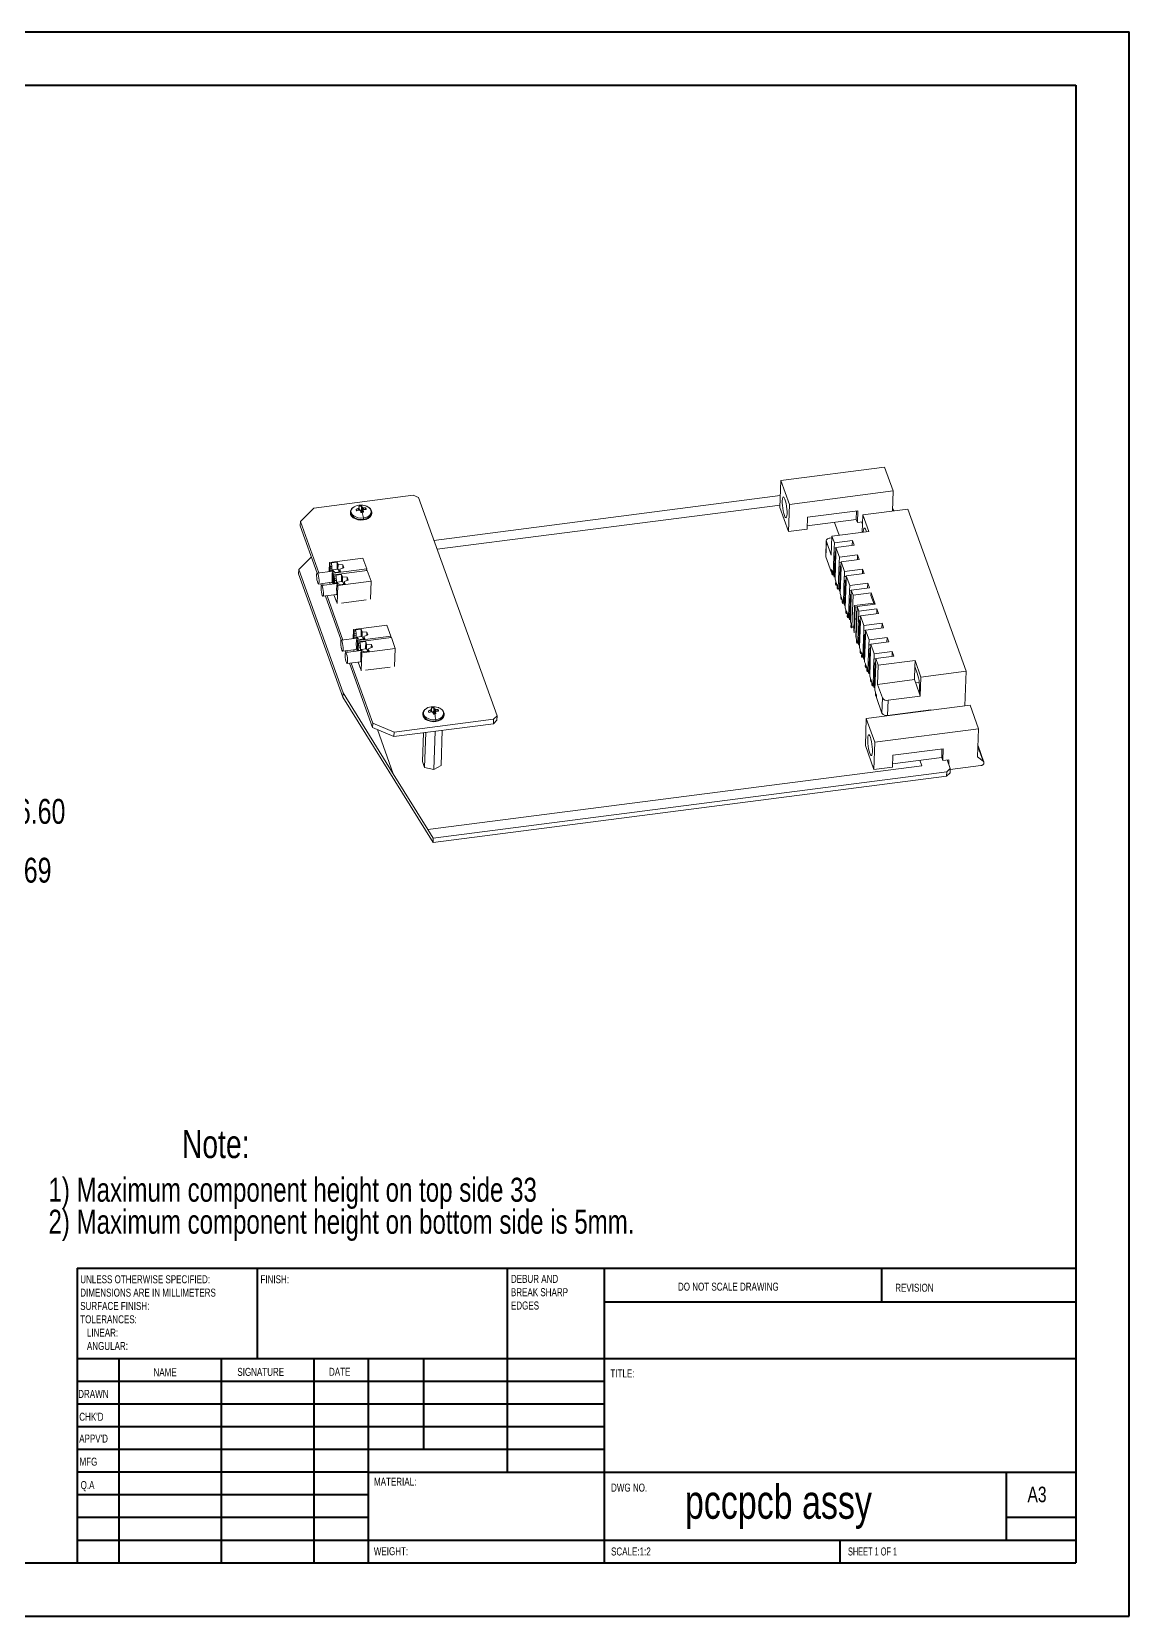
# Model space of a CAD drawing. Header units: millimetres. Extents: x 40 to 355, y 57 to 279.
# Drawn here: x 200.5 to 354.8, y 56.6 to 279.3 of the extents above; entities that cross this region are included whole.
import ezdxf

# ---------------------------------------------------------------- set-up
doc = ezdxf.new("R2010")
doc.units = ezdxf.units.MM
doc.styles.add('SLDTEXTSTYLE0', font='TXT', dxfattribs={"width": 0.75})
doc.styles.add('SLDTEXTSTYLE1', font='TXT', dxfattribs={"width": 0.6875})
doc.dimstyles.new('SLDDIMSTYLE1', dxfattribs={"dimtxt": 3.5, "dimasz": 6, "dimexe": 0, "dimexo": 0.0625, "dimgap": 0.875, "dimtad": 0, "dimtih": 1, "dimtoh": 1, "dimlfac": 2, "dimrnd": 1e-09, "dimzin": 4, "dimdsep": 46, "dimtxsty": 'SLDTEXTSTYLE0', "dimblk1": 'NONE', "dimblk2": 'NONE', "dimsah": 1, "dimcen": 0.09, "dimadec": 0, "dimazin": 0, "dimtfac": 1, "dimtofl": 0, "dimtmove": 0, "dimatfit": 3, "dimldrblk": 'NONE', "dimfxl": 1, "dimtolj": 1, "dimtzin": 12, "dimarcsym": 0})
doc.dimstyles.new('SLDDIMSTYLE2', dxfattribs={"dimtxt": 3.5, "dimasz": 6, "dimexe": 0, "dimexo": 0.0625, "dimgap": 0.875, "dimtad": 0, "dimtih": 1, "dimtoh": 1, "dimlfac": 2, "dimrnd": 1e-09, "dimzin": 12, "dimdsep": 46, "dimtxsty": 'SLDTEXTSTYLE0', "dimblk1": 'NONE', "dimblk2": 'NONE', "dimsah": 1, "dimcen": 0.09, "dimadec": 0, "dimazin": 0, "dimtfac": 1, "dimtofl": 0, "dimtmove": 0, "dimatfit": 3, "dimldrblk": 'NONE', "dimfxl": 1, "dimtolj": 1, "dimtzin": 12, "dimarcsym": 0})

# ---------------------------------------------------------------- blocks, each defined once
blk = doc.blocks.new('SW_NOTE_0')
at = {"color": 0, "linetype": 'Continuous', "lineweight": 0, "char_height": 1.5, "attachment_point": 1, "style": 'SLDTEXTSTYLE0'}
for s, insert in [('DEBUR AND ', (0, 1.93)), ('BREAK SHARP ', (0, -0.57)), ('EDGES', (0, -3.07))]:
    blk.add_mtext(s, dxfattribs=dict(at, insert=insert))
blk = doc.blocks.new('SW_NOTE_1')
at = {"color": 0, "linetype": 'Continuous', "lineweight": 0, "char_height": 1.5, "attachment_point": 1, "style": 'SLDTEXTSTYLE0'}
for s, insert in [('UNLESS OTHERWISE SPECIFIED:', (0, 1.93)), ('DIMENSIONS ARE IN MILLIMETERS', (0, -0.57)), ('TOLERANCES:', (0, -5.57)), ('SURFACE FINISH:', (0, -3.07)), ('   LINEAR:', (0, -8.07)), ('   ANGULAR:', (0, -10.57))]:
    blk.add_mtext(s, dxfattribs=dict(at, insert=insert))
blk = doc.blocks.new('*D17')
at = {"color": 7, "linetype": 'Continuous', "lineweight": 0, "transparency": 16777216}
blk.add_line((173.94, 161.49), (192.95, 161.49), dxfattribs=at)
at = {"color": 7, "linetype": 'Continuous', "lineweight": 0, "transparency": 16777216, "insert": (194.54, 163.22), "char_height": 3.5, "attachment_point": 1, "style": 'SLDTEXTSTYLE0'}
blk.add_mtext('96.69', dxfattribs=at)
blk = doc.blocks.new('_NONE')
blk = doc.blocks.new('*D18')
at = {"color": 7, "linetype": 'Continuous', "lineweight": 0, "transparency": 16777216}
for p, q in [((182.95, 171.44), (176.96, 171.44)), ((187.95, 169.76), (182.95, 171.44)), ((187.95, 169.76), (192.95, 169.76))]:
    blk.add_line(p, q, dxfattribs=at)
at = {"color": 7, "linetype": 'Continuous', "lineweight": 0, "transparency": 16777216, "insert": (194.54, 171.49), "char_height": 3.5, "attachment_point": 1, "style": 'SLDTEXTSTYLE0'}
blk.add_mtext('116.60', dxfattribs=at)

msp = doc.modelspace()

# ---------------------------------------------------------------- linework, layer by layer
at = {"color": 7, "linetype": 'Continuous', "lineweight": 40}
for p, q in [((39.8134, 279.3372), (354.8134, 279.3372)), ((354.8134, 56.5872), (354.8134, 279.3372)), ((58.5634, 271.8372), (347.3134, 271.8372)), ((347.3134, 271.8372), (347.3134, 64.0872)), ((206.9134, 105.5247), (347.3134, 105.5247)), ((206.9134, 105.5247), (206.9134, 64.0872)), ((232.2634, 92.7747), (232.2634, 105.5247)), ((267.3634, 105.5247), (267.3634, 76.8372)), ((281.0134, 105.5247), (281.0134, 64.0872)), ((320.0134, 100.7434), (320.0134, 105.5247)), ((347.3134, 100.7434), (281.0134, 100.7434)), ((347.3134, 92.7747), (206.9134, 92.7747)), ((212.7634, 92.7747), (212.7634, 64.0872)), ((227.1566, 92.7747), (227.1566, 64.0872)), ((240.2126, 92.7747), (240.2126, 64.0872)), ((247.8634, 64.0872), (247.8634, 92.7747)), ((255.6634, 80.0247), (255.6634, 92.7747)), ((281.0134, 89.5872), (206.9134, 89.5872)), ((281.0134, 86.3997), (206.9134, 86.3997)), ((281.0134, 83.2122), (206.9134, 83.2122)), ((281.0134, 80.0247), (206.9134, 80.0247)), ((247.8634, 76.8372), (206.9134, 76.8372)), ((247.8634, 76.8372), (347.3134, 76.8372)), ((337.5634, 67.2747), (337.5634, 76.8372)), ((247.8634, 73.6496), (206.9134, 73.6496)), ((247.8634, 70.4622), (206.9134, 70.4622)), ((347.3134, 70.4622), (337.5634, 70.4622)), ((206.9134, 67.2747), (347.3134, 67.2747)), ((314.1634, 64.0872), (314.1634, 67.2747)), ((58.5634, 64.0872), (347.3134, 64.0872)), ((39.8134, 56.5872), (354.8134, 56.5872))]:
    msp.add_line(p, q, dxfattribs=at)
at = {"color": 7, "linetype": 'Continuous', "lineweight": 15}
for p, q in [((305.8352, 216.2504), (305.7054, 212.4374)), ((305.8352, 216.2504), (320.4171, 218.1333)), ((305.8352, 216.2504), (307.0392, 212.8962)), ((320.4171, 218.1333), (321.6211, 214.7791)), ((254.1608, 214.1708), (240.1729, 212.3647)), ((254.9227, 213.8507), (254.1608, 214.1708)), ((265.9413, 183.156), (254.9227, 213.8507)), ((305.7626, 214.1188), (257.0828, 207.8331)), ((307.0392, 212.8962), (321.6211, 214.7791)), ((321.525, 211.953), (321.6211, 214.7791)), ((240.1729, 212.3647), (238.3038, 210.4756)), ((245.3311, 211.8066), (245.3276, 211.7034)), ((245.3276, 211.7034), (245.3661, 211.4638)), ((245.3338, 211.8471), (245.3311, 211.8066)), ((246.1466, 212.1051), (246.1286, 212.2275)), ((246.1874, 212.0351), (246.1286, 212.2275)), ((246.2142, 211.989), (246.1466, 212.1051)), ((246.4384, 212.3334), (246.4419, 212.0631)), ((246.5043, 212.6073), (246.683, 212.6472)), ((246.5484, 212.3922), (246.5693, 212.0842)), ((246.5714, 212.4678), (246.6031, 212.0823)), ((246.683, 212.6472), (246.8731, 212.6549)), ((247.0074, 211.7434), (246.8172, 211.7356)), ((246.8248, 211.8128), (246.8731, 212.6549)), ((246.9539, 212.5172), (246.8488, 211.7458)), ((247.034, 212.4549), (246.9689, 211.7562)), ((247.186, 211.7832), (247.0074, 211.7434)), ((247.1231, 212.0457), (247.0801, 211.7596)), ((247.1673, 212.4275), (247.1594, 212.1456)), ((247.4761, 212.4015), (247.4078, 212.1716)), ((247.4762, 212.4015), (247.5437, 212.2855)), ((247.5437, 212.2855), (247.5618, 212.163)), ((248.3258, 211.6014), (248.3293, 211.7045)), ((305.7175, 212.7949), (257.5351, 206.5734)), ((305.7054, 212.4374), (306.9094, 209.0832)), ((307.0392, 212.8962), (306.9094, 209.0832)), ((316.6453, 212), (309.5856, 211.0884)), ((316.4774, 211.9783), (316.4359, 210.7582)), ((316.5885, 210.333), (316.6453, 212)), ((323.6792, 212.2311), (317.3475, 211.4136)), ((321.6951, 211.9749), (321.5404, 212.4058)), ((331.8635, 189.4321), (323.6792, 212.2311)), ((238.3038, 210.4756), (238.2829, 209.8625)), ((238.2829, 209.8625), (240.6618, 203.2356)), ((238.3038, 210.4756), (240.8921, 203.2653)), ((245.3661, 211.4638), (245.3696, 211.5669)), ((306.9094, 209.0832), (309.5288, 209.4214)), ((309.5856, 211.0884), (309.5288, 209.4214)), ((309.544, 209.8683), (316.4359, 210.7582)), ((314.0269, 208.5574), (313.3786, 210.3634)), ((316.5885, 210.333), (316.4359, 210.7582)), ((316.5885, 210.333), (317.3139, 210.4267)), ((317.3033, 210.1157), (317.1971, 210.4116)), ((317.3475, 211.4136), (317.2645, 208.9754)), ((317.3475, 211.4136), (318.1803, 209.0937)), ((312.2195, 207.7588), (312.1466, 205.6174)), ((312.2365, 207.6533), (312.1636, 205.5119)), ((312.9199, 205.7494), (312.2365, 207.6533)), ((312.7302, 208.1523), (313.0029, 208.1876)), ((313.011, 208.4262), (312.9199, 205.7494)), ((318.1803, 209.0937), (313.011, 208.4262)), ((313.011, 208.4262), (313.3556, 207.4662)), ((313.3308, 206.7362), (313.3556, 207.4662)), ((313.3556, 207.4662), (315.8908, 207.7936)), ((315.8679, 207.121), (315.8908, 207.7936)), ((315.8908, 207.7936), (316.1205, 207.1536)), ((317.8219, 209.1863), (317.8695, 209.0535)), ((238.0742, 203.731), (239.8424, 205.5181)), ((247.0787, 205.338), (242.3794, 204.7312)), ((247.6243, 203.8181), (247.0787, 205.338)), ((312.1636, 205.5119), (312.9475, 203.328)), ((313.1908, 203.0766), (313.3167, 206.7754)), ((313.3167, 206.7754), (313.3308, 206.7362)), ((313.5834, 206.7688), (313.3308, 206.7362)), ((313.3419, 202.68), (313.4615, 206.1939)), ((313.3454, 203.0965), (313.4518, 206.2211)), ((313.5746, 206.057), (313.4487, 202.3582)), ((313.4518, 206.2211), (313.5653, 206.2357)), ((313.4615, 206.1939), (313.4518, 206.2211)), ((313.5643, 206.2071), (313.4615, 206.1939)), ((313.5854, 206.8263), (313.5605, 206.0962)), ((313.5605, 206.0962), (313.5746, 206.057)), ((316.1205, 207.1536), (313.5854, 206.8263)), ((313.5854, 206.8263), (314.0736, 205.4663)), ((314.0487, 204.7363), (314.0736, 205.4663)), ((314.0736, 205.4663), (316.6087, 205.7937)), ((316.8385, 205.1537), (314.3033, 204.8263)), ((316.5858, 205.1211), (316.6087, 205.7937)), ((316.6087, 205.7937), (316.8385, 205.1537)), ((238.0742, 203.731), (238.0533, 203.1178)), ((238.0533, 203.1178), (244.2715, 185.7958)), ((238.0742, 203.731), (244.2924, 186.4089)), ((242.8438, 203.5173), (240.6549, 203.2347)), ((242.3794, 204.7312), (242.3358, 203.4517)), ((242.4468, 204.5434), (242.3794, 204.7312)), ((242.4468, 204.5434), (242.6941, 204.5754)), ((242.4839, 204.1415), (242.4468, 204.5434)), ((242.4803, 203.54), (242.4927, 203.904)), ((242.7276, 203.5719), (242.4803, 203.54)), ((242.7313, 204.1735), (242.4839, 204.1415)), ((242.4927, 203.904), (242.74, 203.9359)), ((242.6554, 204.6832), (243.4716, 204.7886)), ((242.6941, 204.5754), (242.6554, 204.6832)), ((242.6941, 204.5754), (242.7313, 204.1735)), ((242.7276, 203.5719), (242.74, 203.9359)), ((242.7809, 203.1356), (242.7675, 202.74)), ((242.7771, 203.5087), (242.7823, 203.6617)), ((242.8522, 203.414), (242.8029, 203.2874)), ((243.5507, 203.7879), (242.821, 203.6936)), ((243.0995, 203.446), (242.8522, 203.414)), ((242.925, 203.2113), (242.8522, 203.414)), ((242.925, 203.2113), (242.8738, 201.7087)), ((247.6243, 203.8181), (242.925, 203.2113)), ((243.0012, 202.999), (242.9576, 201.7195)), ((247.7005, 203.6058), (243.0012, 202.999)), ((243.0686, 202.8112), (243.0012, 202.999)), ((243.0686, 202.8112), (243.3159, 202.8432)), ((243.1057, 202.4093), (243.0686, 202.8112)), ((243.1436, 203.3232), (243.0995, 203.446)), ((243.9598, 203.4286), (243.1436, 203.3232)), ((243.2772, 202.951), (244.0934, 203.0563)), ((243.3159, 202.8432), (243.2772, 202.951)), ((243.3159, 202.8432), (243.3531, 202.4413)), ((243.4716, 204.7886), (243.4573, 203.7758)), ((243.6008, 204.4286), (243.4716, 204.7886)), ((243.5788, 203.7807), (243.6008, 204.4286)), ((243.6008, 204.4286), (244.2622, 204.3884)), ((243.8206, 203.4959), (243.7422, 203.4307)), ((243.8306, 203.7886), (243.8177, 203.4103)), ((244.4058, 203.9884), (243.8306, 203.7886)), ((243.9598, 203.4286), (243.8306, 203.7886)), ((244.0934, 203.0563), (244.0791, 202.0436)), ((244.2227, 202.6964), (244.0934, 203.0563)), ((244.2622, 204.3884), (244.2467, 203.9332)), ((244.4058, 203.9884), (244.2622, 204.3884)), ((247.6167, 203.595), (247.6243, 203.8181)), ((248.2461, 202.0859), (247.7005, 203.6058)), ((312.9608, 203.7173), (312.9475, 203.328)), ((312.9475, 203.328), (313.0265, 203.3382)), ((312.9608, 203.7173), (313.0326, 203.5174)), ((313.0193, 203.128), (313.0326, 203.5174)), ((313.0193, 203.128), (313.0768, 202.968)), ((313.0768, 202.968), (313.09, 203.3574)), ((313.0768, 202.968), (313.2992, 202.9967)), ((313.09, 203.3574), (313.1908, 203.0766)), ((313.1908, 203.0766), (313.3454, 203.0965)), ((313.3025, 203.091), (313.2931, 202.816)), ((313.9087, 201.0767), (314.0346, 204.7755)), ((314.0346, 204.7755), (314.0487, 204.7363)), ((314.3013, 204.7689), (314.0487, 204.7363)), ((314.0598, 200.6801), (314.1794, 204.194)), ((314.0633, 201.0966), (314.1697, 204.2212)), ((314.2925, 204.0571), (314.1666, 200.3583)), ((314.1697, 204.2212), (314.2832, 204.2358)), ((314.1794, 204.194), (314.1697, 204.2212)), ((314.2822, 204.2072), (314.1794, 204.194)), ((314.3033, 204.8263), (314.2784, 204.0963)), ((314.2784, 204.0963), (314.2925, 204.0571)), ((314.3033, 204.8263), (314.7915, 203.4664)), ((314.6267, 199.0768), (314.7526, 202.7756)), ((314.7526, 202.7756), (314.7666, 202.7364)), ((314.7666, 202.7364), (314.7915, 203.4664)), ((315.0193, 202.769), (314.7666, 202.7364)), ((314.7915, 203.4664), (317.3266, 203.7938)), ((315.0212, 202.8264), (314.9964, 202.0964)), ((317.5564, 203.1538), (315.0212, 202.8264)), ((315.0212, 202.8264), (315.5094, 201.4665)), ((317.3037, 203.1212), (317.3266, 203.7938)), ((317.3266, 203.7938), (317.5564, 203.1538)), ((240.8533, 201.698), (242.7459, 201.9424)), ((241.1977, 201.7425), (241.2836, 201.5034)), ((243.4656, 201.7851), (241.2767, 201.5025)), ((241.428, 201.7722), (241.5139, 201.5331)), ((242.4876, 201.6588), (242.4018, 201.898)), ((243.1021, 201.8078), (243.1145, 202.1718)), ((243.3494, 201.8397), (243.1021, 201.8078)), ((243.3531, 202.4413), (243.1057, 202.4093)), ((243.1145, 202.1718), (243.3618, 202.2037)), ((243.3494, 201.8397), (243.3618, 202.2037)), ((243.4027, 201.4034), (243.3893, 201.0078)), ((243.3989, 201.7765), (243.4041, 201.9295)), ((243.474, 201.6818), (243.4248, 201.5552)), ((244.1725, 202.0556), (243.4428, 201.9614)), ((243.5468, 201.4791), (243.4607, 198.9483)), ((243.7213, 201.7138), (243.474, 201.6818)), ((243.5468, 201.4791), (243.474, 201.6818)), ((248.2461, 202.0859), (243.5468, 201.4791)), ((243.7654, 201.591), (243.7213, 201.7138)), ((244.5816, 201.6964), (243.7654, 201.591)), ((244.2006, 202.0485), (244.2227, 202.6964)), ((244.2227, 202.6964), (244.8841, 202.6562)), ((244.4424, 201.7637), (244.364, 201.6985)), ((244.4524, 202.0564), (244.4395, 201.6781)), ((245.0276, 202.2562), (244.4524, 202.0564)), ((244.5816, 201.6964), (244.4524, 202.0564)), ((244.8841, 202.6562), (244.8686, 202.201)), ((245.0276, 202.2562), (244.8841, 202.6562)), ((248.16, 199.5551), (248.2461, 202.0859)), ((313.4487, 202.3582), (313.5495, 202.0774)), ((313.5495, 202.0774), (313.5362, 201.6881)), ((313.5362, 201.6881), (313.5937, 201.5281)), ((313.6069, 201.9174), (313.5937, 201.5281)), ((313.5937, 201.5281), (313.7399, 201.547)), ((313.6069, 201.9174), (313.7505, 201.5174)), ((313.7373, 201.1281), (313.7505, 201.5174)), ((313.7373, 201.1281), (313.7947, 200.9681)), ((313.7947, 200.9681), (313.8079, 201.3575)), ((313.7947, 200.9681), (314.0172, 200.9968)), ((313.8079, 201.3575), (313.9087, 201.0767)), ((313.9087, 201.0767), (314.0633, 201.0966)), ((314.0204, 201.0911), (314.011, 200.8161)), ((314.7777, 198.6802), (314.8974, 202.194)), ((314.7812, 199.0967), (314.8876, 202.2212)), ((315.0104, 202.0572), (314.8845, 198.3584)), ((314.8876, 202.2212), (315.0011, 202.2359)), ((314.8974, 202.194), (314.8876, 202.2212)), ((315.0001, 202.2073), (314.8974, 202.194)), ((314.9964, 202.0964), (315.0104, 202.0572)), ((315.3446, 197.0768), (315.4705, 200.7757)), ((315.4705, 200.7757), (315.4845, 200.7365)), ((315.4845, 200.7365), (315.5094, 201.4665)), ((315.7372, 200.7691), (315.4845, 200.7365)), ((315.5094, 201.4665), (318.0446, 201.7938)), ((315.7391, 200.8265), (315.7143, 200.0965)), ((318.2743, 201.1539), (315.7391, 200.8265)), ((315.7391, 200.8265), (315.9832, 200.1466)), ((318.0217, 201.1213), (318.0446, 201.7938)), ((318.0446, 201.7938), (318.2743, 201.1539)), ((241.4751, 199.9658), (243.3678, 200.2102)), ((241.8196, 200.0103), (244.0535, 193.7872)), ((242.0499, 200.04), (244.2838, 193.8169)), ((243.4032, 199.1083), (243.0236, 200.1658)), ((244.079, 199.0282), (247.5416, 199.4753)), ((314.1666, 200.3583), (314.2674, 200.0775)), ((314.2674, 200.0775), (314.2542, 199.6882)), ((314.2542, 199.6882), (314.3116, 199.5282)), ((314.3248, 199.9175), (314.3116, 199.5282)), ((314.3116, 199.5282), (314.4578, 199.547)), ((314.3248, 199.9175), (314.4684, 199.5175)), ((314.4552, 199.1282), (314.4684, 199.5175)), ((314.4552, 199.1282), (314.5126, 198.9682)), ((314.5126, 198.9682), (314.5259, 199.3575)), ((314.5126, 198.9682), (314.7351, 198.9969)), ((314.5259, 199.3575), (314.6267, 199.0768)), ((314.6267, 199.0768), (314.7812, 199.0967)), ((314.7383, 199.0912), (314.7289, 198.8162)), ((314.8845, 198.3584), (314.9853, 198.0776)), ((315.4957, 196.6803), (315.6153, 200.1941)), ((315.4992, 197.0968), (315.6055, 200.2213)), ((315.7283, 200.0573), (315.6024, 196.3585)), ((315.6055, 200.2213), (315.719, 200.236)), ((315.6153, 200.1941), (315.6055, 200.2213)), ((315.7181, 200.2074), (315.6153, 200.1941)), ((315.7143, 200.0965), (315.7283, 200.0573)), ((315.9832, 200.1466), (315.8325, 195.7177)), ((315.9832, 200.1466), (318.5184, 200.4739)), ((316.0815, 195.0483), (316.2042, 198.6547)), ((316.1533, 194.8483), (316.276, 198.4547)), ((316.2042, 198.6547), (318.8937, 199.002)), ((316.2042, 198.6547), (316.276, 198.4547)), ((316.276, 198.4547), (316.5556, 198.4908)), ((316.4068, 194.1178), (316.5575, 198.5466)), ((319.0927, 198.874), (316.5575, 198.5466)), ((316.5575, 198.5466), (316.8016, 197.8667)), ((318.5051, 200.0846), (318.5184, 200.4739)), ((318.9465, 198.8551), (318.5051, 200.0846)), ((318.5184, 200.4739), (319.0927, 198.874)), ((314.9853, 198.0776), (314.9721, 197.6882)), ((314.9721, 197.6882), (315.0295, 197.5283)), ((315.0428, 197.9176), (315.0295, 197.5283)), ((315.0295, 197.5283), (315.1757, 197.5471)), ((315.0428, 197.9176), (315.1863, 197.5176)), ((315.1731, 197.1283), (315.1863, 197.5176)), ((315.1731, 197.1283), (315.2305, 196.9683)), ((315.2305, 196.9683), (315.2438, 197.3576)), ((315.2305, 196.9683), (315.453, 196.997)), ((315.2438, 197.3576), (315.3446, 197.0768)), ((315.3446, 197.0768), (315.4992, 197.0968)), ((315.4562, 197.0913), (315.4468, 196.8162)), ((315.6024, 196.3585), (315.7032, 196.0777)), ((315.7032, 196.0777), (315.69, 195.6883)), ((316.3686, 194.2484), (316.4914, 197.8547)), ((316.4914, 197.8547), (316.5342, 197.8602)), ((316.4914, 197.8547), (316.5303, 197.7463)), ((316.7627, 197.1758), (316.6368, 193.477)), ((316.7768, 197.1366), (316.7627, 197.1758)), ((316.7768, 197.1366), (316.8016, 197.8667)), ((317.0294, 197.1692), (316.7768, 197.1366)), ((316.7879, 193.0804), (316.9075, 196.5943)), ((316.7914, 193.497), (316.8978, 196.6215)), ((316.8016, 197.8667), (319.3368, 198.194)), ((316.8947, 192.7586), (317.0206, 196.4575)), ((316.8978, 196.6215), (317.0113, 196.6362)), ((316.9075, 196.5943), (316.8978, 196.6215)), ((317.0103, 196.6076), (316.9075, 196.5943)), ((317.0065, 196.4967), (317.0314, 197.2267)), ((317.0065, 196.4967), (317.0206, 196.4575)), ((319.5665, 197.554), (317.0314, 197.2267)), ((317.0314, 197.2267), (317.5196, 195.8667)), ((317.5196, 195.8667), (320.0547, 196.1941)), ((319.3139, 197.5214), (319.3368, 198.194)), ((319.3368, 198.194), (319.5665, 197.554)), ((320.0318, 195.5215), (320.0547, 196.1941)), ((320.0547, 196.1941), (320.2845, 195.5541)), ((246.2355, 194.0689), (244.0466, 193.7863)), ((245.7711, 195.2828), (245.7275, 194.0033)), ((250.4704, 195.8896), (245.7711, 195.2828)), ((245.8385, 195.095), (245.7711, 195.2828)), ((245.8385, 195.095), (246.0858, 195.127)), ((245.8757, 194.6931), (245.8385, 195.095)), ((245.872, 194.0916), (245.8844, 194.4556)), ((246.1194, 194.1235), (245.872, 194.0916)), ((246.123, 194.7251), (245.8757, 194.6931)), ((245.8844, 194.4556), (246.1317, 194.4875)), ((246.0471, 195.2348), (246.8633, 195.3402)), ((246.0858, 195.127), (246.0471, 195.2348)), ((246.0858, 195.127), (246.123, 194.7251)), ((246.1194, 194.1235), (246.1317, 194.4875)), ((246.1688, 194.0603), (246.174, 194.2133)), ((246.2439, 193.9656), (246.1947, 193.839)), ((246.9424, 194.3395), (246.2128, 194.2452)), ((246.4913, 193.9976), (246.2439, 193.9656)), ((246.3167, 193.7629), (246.2439, 193.9656)), ((251.016, 194.3697), (246.3167, 193.7629)), ((251.0922, 194.1574), (246.3929, 193.5506)), ((246.5353, 193.8748), (246.4913, 193.9976)), ((247.3515, 193.9802), (246.5353, 193.8748)), ((246.8633, 195.3402), (246.849, 194.3274)), ((246.9926, 194.9802), (246.8633, 195.3402)), ((246.9705, 194.3323), (246.9926, 194.9802)), ((246.9926, 194.9802), (247.654, 194.94)), ((247.2123, 194.0475), (247.134, 193.9823)), ((247.2223, 194.3402), (247.2094, 193.9619)), ((247.7976, 194.54), (247.2223, 194.3402)), ((247.3515, 193.9802), (247.2223, 194.3402)), ((247.654, 194.94), (247.6385, 194.4848)), ((247.7976, 194.54), (247.654, 194.94)), ((251.016, 194.3697), (250.4704, 195.8896)), ((251.0084, 194.1466), (251.016, 194.3697)), ((251.6379, 192.6375), (251.0922, 194.1574)), ((315.69, 195.6883), (315.7474, 195.5283)), ((315.7607, 195.9177), (315.7474, 195.5283)), ((315.7474, 195.5283), (316.0994, 195.5738)), ((315.7607, 195.9177), (315.8325, 195.7177)), ((315.8325, 195.7177), (316.1055, 195.753)), ((316.4068, 194.1178), (316.4786, 193.9178)), ((316.4653, 193.5284), (316.4786, 193.9178)), ((317.4806, 195.1759), (317.3547, 191.4771)), ((317.4947, 195.1367), (317.4806, 195.1759)), ((317.4947, 195.1367), (317.5196, 195.8667)), ((317.7473, 195.1693), (317.4947, 195.1367)), ((317.5058, 191.0805), (317.6254, 194.5944)), ((317.5093, 191.497), (317.6157, 194.6216)), ((317.6126, 190.7587), (317.7385, 194.4575)), ((317.6157, 194.6216), (317.7292, 194.6362)), ((317.6254, 194.5944), (317.6157, 194.6216)), ((317.7282, 194.6077), (317.6254, 194.5944)), ((317.7244, 194.4967), (317.7493, 195.2268)), ((317.7244, 194.4967), (317.7385, 194.4575)), ((320.2845, 195.5541), (317.7493, 195.2268)), ((317.7493, 195.2268), (318.2375, 193.8668)), ((318.2126, 193.1368), (318.2375, 193.8668)), ((318.2375, 193.8668), (320.7726, 194.1942)), ((320.7497, 193.5216), (320.7726, 194.1942)), ((320.7726, 194.1942), (321.0024, 193.5542)), ((244.245, 192.2496), (246.1377, 192.494)), ((244.5895, 192.2941), (244.6753, 192.055)), ((246.8573, 192.3367), (244.6684, 192.0541)), ((244.8198, 192.3238), (244.9056, 192.0847)), ((245.8794, 192.2104), (245.7935, 192.4496)), ((246.1727, 193.6872), (246.1592, 193.2916)), ((246.3167, 193.7629), (246.2656, 192.2603)), ((246.3929, 193.5506), (246.3494, 192.2711)), ((246.4603, 193.3628), (246.3929, 193.5506)), ((246.4603, 193.3628), (246.7077, 193.3948)), ((246.4975, 192.9609), (246.4603, 193.3628)), ((246.4938, 192.3594), (246.5062, 192.7234)), ((246.7412, 192.3913), (246.4938, 192.3594)), ((246.7448, 192.9929), (246.4975, 192.9609)), ((246.5062, 192.7234), (246.7536, 192.7553)), ((246.669, 193.5026), (247.4852, 193.6079)), ((246.7077, 193.3948), (246.669, 193.5026)), ((246.7077, 193.3948), (246.7448, 192.9929)), ((246.7412, 192.3913), (246.7536, 192.7553)), ((246.7945, 191.955), (246.781, 191.5594)), ((246.7906, 192.3281), (246.7958, 192.4811)), ((246.8657, 192.2334), (246.8165, 192.1068)), ((247.5642, 192.6072), (246.8346, 192.513)), ((246.9385, 192.0307), (246.8524, 189.4999)), ((247.1131, 192.2654), (246.8657, 192.2334)), ((246.9385, 192.0307), (246.8657, 192.2334)), ((251.6379, 192.6375), (246.9385, 192.0307)), ((247.1571, 192.1426), (247.1131, 192.2654)), ((247.9733, 192.248), (247.1571, 192.1426)), ((247.4852, 193.6079), (247.4708, 192.5952)), ((247.6144, 193.248), (247.4852, 193.6079)), ((247.5923, 192.6001), (247.6144, 193.248)), ((247.6144, 193.248), (248.2758, 193.2078)), ((247.8342, 192.3153), (247.7558, 192.2501)), ((247.8441, 192.608), (247.8312, 192.2297)), ((248.4194, 192.8078), (247.8441, 192.608)), ((247.9733, 192.248), (247.8441, 192.608)), ((248.2758, 193.2078), (248.2603, 192.7526)), ((248.4194, 192.8078), (248.2758, 193.2078)), ((251.5517, 190.1067), (251.6379, 192.6375)), ((316.5228, 193.3684), (316.4653, 193.5284)), ((316.5228, 193.3684), (316.536, 193.7578)), ((316.5228, 193.3684), (316.7452, 193.3972)), ((316.536, 193.7578), (316.6368, 193.477)), ((316.6368, 193.477), (316.7914, 193.497)), ((316.7485, 193.4914), (316.7391, 193.2164)), ((316.8947, 192.7586), (316.9955, 192.4778)), ((316.9955, 192.4778), (316.9822, 192.0885)), ((317.0397, 191.9285), (316.9822, 192.0885)), ((317.0529, 192.3179), (317.0397, 191.9285)), ((317.0397, 191.9285), (317.1859, 191.9474)), ((317.0529, 192.3179), (317.1965, 191.9179)), ((317.1833, 191.5285), (317.1965, 191.9179)), ((317.2407, 191.3685), (317.2539, 191.7579)), ((317.2539, 191.7579), (317.3547, 191.4771)), ((318.1986, 193.176), (318.0727, 189.4772)), ((318.2126, 193.1368), (318.1986, 193.176)), ((318.4653, 193.1694), (318.2126, 193.1368)), ((318.2237, 189.0806), (318.3434, 192.5945)), ((318.2272, 189.4971), (318.3336, 192.6217)), ((318.3305, 188.7588), (318.4564, 192.4576)), ((318.3336, 192.6217), (318.4471, 192.6363)), ((318.3434, 192.5945), (318.3336, 192.6217)), ((318.4461, 192.6077), (318.3434, 192.5945)), ((318.4424, 192.4968), (318.4672, 193.2269)), ((318.4424, 192.4968), (318.4564, 192.4576)), ((321.0024, 193.5542), (318.4672, 193.2269)), ((318.4672, 193.2269), (318.9554, 191.8669)), ((318.9305, 191.1369), (318.9554, 191.8669)), ((318.9554, 191.8669), (321.4906, 192.1943)), ((321.4677, 191.5217), (321.4906, 192.1943)), ((321.4906, 192.1943), (321.7203, 191.5543)), ((244.8669, 190.5174), (246.7595, 190.7618)), ((245.2113, 190.5619), (248.4581, 181.5173)), ((245.4416, 190.5916), (248.479, 182.1304)), ((246.795, 189.6599), (246.4154, 190.7174)), ((247.4707, 189.5798), (250.9334, 190.0269)), ((317.2407, 191.3685), (317.1833, 191.5285)), ((317.2407, 191.3685), (317.4632, 191.3973)), ((317.3547, 191.4771), (317.5093, 191.497)), ((317.4664, 191.4915), (317.457, 191.2165)), ((317.6126, 190.7587), (317.7134, 190.4779)), ((317.7134, 190.4779), (317.7002, 190.0886)), ((317.7576, 189.9286), (317.7002, 190.0886)), ((317.7708, 190.3179), (317.7576, 189.9286)), ((317.7576, 189.9286), (317.9038, 189.9475)), ((317.7708, 190.3179), (317.9144, 189.918)), ((317.9012, 189.5286), (317.9144, 189.918)), ((317.9586, 189.3686), (317.9012, 189.5286)), ((317.9586, 189.3686), (317.9719, 189.758)), ((317.9586, 189.3686), (318.1811, 189.3973)), ((317.9719, 189.758), (318.0727, 189.4772)), ((318.0727, 189.4772), (318.2272, 189.4971)), ((318.1843, 189.4916), (318.1749, 189.2166)), ((318.9165, 191.1761), (318.7906, 187.4773)), ((318.9305, 191.1369), (318.9165, 191.1761)), ((319.1832, 191.1695), (318.9305, 191.1369)), ((318.9417, 187.0807), (319.0613, 190.5946)), ((318.9452, 187.4972), (319.0515, 190.6218)), ((319.0484, 186.7589), (319.1743, 190.4577)), ((319.0515, 190.6218), (319.165, 190.6364)), ((319.0613, 190.5946), (319.0515, 190.6218)), ((319.1641, 190.6078), (319.0613, 190.5946)), ((319.1603, 190.4969), (319.1851, 191.227)), ((319.1603, 190.4969), (319.1743, 190.4577)), ((321.7203, 191.5543), (319.1851, 191.227)), ((319.1851, 191.227), (319.5297, 190.267)), ((319.4386, 187.5902), (319.5297, 190.267)), ((319.5297, 190.267), (324.699, 190.9345)), ((324.6708, 190.1071), (324.6079, 188.2577)), ((324.699, 190.9345), (324.6708, 190.1071)), ((324.6708, 190.1071), (325.0011, 189.1871)), ((324.699, 190.9345), (325.5318, 188.6146)), ((325.5318, 188.6146), (331.8635, 189.4321)), ((331.8635, 189.4321), (331.6987, 184.5914)), ((318.3305, 188.7588), (318.4313, 188.478)), ((318.4313, 188.478), (318.4181, 188.0887)), ((318.4755, 187.9287), (318.4181, 188.0887)), ((318.4888, 188.318), (318.4755, 187.9287)), ((318.4755, 187.9287), (318.6217, 187.9476)), ((318.4888, 188.318), (318.6323, 187.918)), ((318.6191, 187.5287), (318.6323, 187.918)), ((318.6765, 187.3687), (318.6191, 187.5287)), ((318.6765, 187.3687), (318.6898, 187.7581)), ((318.6765, 187.3687), (318.899, 187.3974)), ((318.6898, 187.7581), (318.7906, 187.4773)), ((318.7906, 187.4773), (318.9452, 187.4972)), ((318.9022, 187.4917), (318.8928, 187.2167)), ((324.6079, 188.2577), (319.4386, 187.5902)), ((319.4386, 187.5902), (320.1221, 185.6863)), ((324.6079, 188.2577), (325.2786, 186.3892)), ((324.7534, 187.8523), (325.2758, 187.9198)), ((325.5318, 188.6146), (325.4407, 185.9378)), ((244.2924, 186.4089), (244.2715, 185.7958)), ((244.2715, 185.7958), (256.9586, 165.3545)), ((244.2924, 186.4089), (251.3549, 175.0298)), ((319.0484, 186.7589), (319.1492, 186.4781)), ((319.1492, 186.4781), (319.136, 186.0888)), ((319.1934, 185.9288), (319.136, 186.0888)), ((319.2067, 186.3181), (319.1934, 185.9288)), ((319.1934, 185.9288), (319.2724, 185.939)), ((319.2067, 186.3181), (319.2785, 186.1181)), ((319.2652, 185.7288), (319.2785, 186.1181)), ((320.0492, 183.5449), (319.2652, 185.7288)), ((320.1221, 185.6863), (320.0492, 183.5449)), ((320.9145, 185.3534), (320.8416, 183.2119)), ((325.4407, 185.9378), (320.9145, 185.3534)), ((325.2786, 186.3892), (325.4407, 185.9378)), ((251.4786, 180.87), (265.4666, 182.6762)), ((255.5063, 183.4614), (255.5028, 183.3582)), ((255.5028, 183.3582), (255.5413, 183.1186)), ((255.509, 183.5019), (255.5063, 183.4614)), ((255.5413, 183.1186), (255.5448, 183.2217)), ((256.3218, 183.7599), (256.3038, 183.8823)), ((256.3626, 183.6899), (256.3038, 183.8823)), ((256.3894, 183.6438), (256.3218, 183.7599)), ((256.6136, 183.9882), (256.6171, 183.7179)), ((256.6795, 184.2621), (256.8582, 184.302)), ((256.7236, 184.047), (256.7445, 183.739)), ((256.7466, 184.1226), (256.7783, 183.7371)), ((256.8582, 184.302), (257.0483, 184.3097)), ((257.1826, 183.3982), (256.9925, 183.3904)), ((257, 183.4676), (257.0483, 184.3097)), ((257.1291, 184.172), (257.024, 183.4006)), ((257.2092, 184.1097), (257.1441, 183.411)), ((257.3612, 183.438), (257.1826, 183.3982)), ((257.2983, 183.7005), (257.2553, 183.4144)), ((257.3425, 184.0823), (257.3346, 183.8004)), ((257.6513, 184.0563), (257.583, 183.8264)), ((257.6514, 184.0563), (257.7189, 183.9403)), ((257.7189, 183.9403), (257.737, 183.8179)), ((258.501, 183.2562), (258.5045, 183.3593)), ((265.4457, 182.063), (265.4666, 182.6762)), ((265.4666, 182.6762), (265.9413, 183.156)), ((265.9413, 183.156), (265.9204, 182.5428)), ((317.8422, 182.8022), (317.7124, 178.9892)), ((317.8422, 182.8022), (332.4241, 184.6851)), ((317.8422, 182.8022), (319.0463, 179.448)), ((320.8416, 183.2119), (326.9383, 183.9992)), ((323.0318, 183.4723), (323.0241, 183.4937)), ((326.6977, 183.9457), (326.69, 183.9671)), ((326.9383, 183.9992), (326.9376, 183.9767)), ((332.4241, 184.6851), (333.6282, 181.3309)), ((248.4581, 181.5173), (248.479, 182.1304)), ((251.4578, 180.2569), (248.4581, 181.5173)), ((248.479, 182.1304), (251.4786, 180.87)), ((249.127, 181.2362), (251.3549, 175.0298)), ((249.127, 181.2362), (251.3549, 175.0298)), ((251.4578, 180.2569), (265.4457, 182.063)), ((251.4786, 180.87), (251.4578, 180.2569)), ((255.4547, 176.7693), (255.5916, 180.7906)), ((255.7656, 175.9032), (255.9335, 180.8348)), ((257.0806, 175.6199), (257.264, 181.0066)), ((258.0847, 176.2026), (258.2526, 181.1342)), ((265.9204, 182.5428), (265.4457, 182.063)), ((319.0463, 179.448), (333.6282, 181.3309)), ((333.4948, 177.4114), (333.6282, 181.3309)), ((317.7124, 178.9892), (318.9165, 175.635)), ((319.0463, 179.448), (318.9165, 175.635)), ((328.6523, 178.5518), (321.5926, 177.6402)), ((328.4845, 178.5301), (328.4429, 177.31)), ((328.5956, 176.8848), (328.6523, 178.5518)), ((334.3722, 176.66), (333.5474, 178.9576)), ((255.7656, 175.9032), (255.4547, 176.7693)), ((256.222, 167.1879), (325.6589, 176.1539)), ((256.222, 167.188), (325.6589, 176.1539)), ((258.0847, 176.2026), (257.0806, 175.6199)), ((318.9165, 175.635), (321.5359, 175.9732)), ((321.5926, 177.6402), (321.5359, 175.9732)), ((321.5511, 176.4201), (328.4429, 177.31)), ((325.6589, 176.1539), (325.3856, 176.9152)), ((325.6589, 176.1539), (325.6589, 176.1539)), ((328.5956, 176.8848), (328.4429, 177.31)), ((328.5956, 176.8848), (329.4476, 176.9948)), ((329.6335, 175.7674), (329.2041, 176.9634)), ((329.4476, 176.9948), (329.4255, 176.3467)), ((329.628, 175.6065), (333.937, 176.1629)), ((334.2872, 176.7767), (333.4948, 177.4114)), ((251.3549, 175.0298), (251.3549, 175.0298)), ((251.3549, 175.0298), (256.222, 167.188)), ((257.0806, 175.6199), (255.7656, 175.9032)), ((256.9586, 165.3545), (329.1379, 174.6745)), ((256.9794, 165.9676), (329.1587, 175.2876)), ((329.1379, 174.6745), (329.1587, 175.2876)), ((329.6126, 175.1543), (329.1379, 174.6745)), ((329.6335, 175.7674), (329.1587, 175.2876)), ((329.6335, 175.7674), (329.6126, 175.1543)), ((256.222, 167.188), (256.222, 167.1879)), ((256.222, 167.1879), (256.9794, 165.9676)), ((256.9794, 165.9676), (256.9586, 165.3545))]:
    msp.add_line(p, q, dxfattribs=at)
at = {"color": 8, "linetype": 'Continuous', "lineweight": 15}
for p, q in [((247.5437, 212.2855), (247.501, 212.1664)), ((321.5366, 212.2961), (321.6538, 211.9696)), ((325.1841, 186.6524), (325.326, 186.6707)), ((257.7189, 183.9403), (257.6762, 183.8212)), ((333.5437, 178.8479), (334.2872, 176.7767))]:
    msp.add_line(p, q, dxfattribs=at)
at = {"color": 7, "linetype": 'Continuous', "lineweight": 15, "flags": 128}
for points in [[(306.7019, 211.5494), (306.7005, 211.8736), (306.6764, 212.2391), (306.6314, 212.6209), (306.5685, 212.993), (306.4919, 213.33), (306.4068, 213.609), (306.3192, 213.8109), (306.2349, 213.9221), (306.1597, 213.9348), (306.0988, 213.8484), (306.0562, 213.6685), (306.0348, 213.4076), (306.0362, 213.0833), (306.0603, 212.7179), (306.1053, 212.3361), (306.1683, 211.964), (306.2449, 211.627), (306.3299, 211.348), (306.4175, 211.146), (306.5018, 211.0349), (306.577, 211.0221), (306.638, 211.1086), (306.6806, 211.2885), (306.7019, 211.5494)], [(247.5197, 212.6693), (247.2494, 212.7478), (247.2416, 212.7495)], [(245.3661, 211.4638), (245.5036, 211.2257), (245.7313, 211.0167), (246.0337, 210.851), (246.3901, 210.7399), (246.7763, 210.691), (247.1659, 210.7076), (247.5323, 210.7886), (247.8507, 210.9285), (248.0993, 211.1177), (248.2612, 211.3433), (248.3253, 211.5901), (248.3258, 211.6014)], [(317.4005, 208.993), (317.4018, 209.0221), (317.4297, 209.2942), (317.4797, 209.4775), (317.5488, 209.5602), (317.6325, 209.5372), (317.7255, 209.4098), (317.8219, 209.1863)], [(312.2365, 207.6533), (312.2197, 207.7361), (312.2283, 207.8188), (312.2619, 207.8984), (312.3192, 207.9718), (312.3981, 208.0361), (312.4955, 208.0889), (312.6076, 208.1281), (312.7302, 208.1523)], [(312.1466, 205.6174), (312.1468, 205.5946), (312.1636, 205.5119)], [(240.9293, 201.9784), (240.9101, 201.7968), (240.8699, 201.7057), (240.8141, 201.7173), (240.7501, 201.8301), (240.6867, 202.0288), (240.6324, 202.2866), (240.5945, 202.5687), (240.5782, 202.8369), (240.5856, 203.0551), (240.6158, 203.1938), (240.6647, 203.2342), (240.7256, 203.171), (240.7904, 203.0125), (240.8503, 202.7803), (240.8972, 202.5057), (240.9247, 202.2258), (240.9293, 201.9784)], [(242.7823, 203.6617), (242.8353, 203.6926), (242.8989, 203.6306), (242.9669, 203.4818), (242.9842, 203.4311)], [(242.9298, 203.4241), (242.883, 203.498), (242.8438, 203.5173)], [(241.5511, 200.2462), (241.532, 200.0646), (241.4918, 199.9735), (241.4359, 199.9851), (241.372, 200.0979), (241.3085, 200.2966), (241.2542, 200.5544), (241.2163, 200.8365), (241.2, 201.1047), (241.2074, 201.3229), (241.2376, 201.4616), (241.2865, 201.502), (241.3474, 201.4388), (241.4122, 201.2803), (241.4721, 201.0481), (241.519, 200.7735), (241.5466, 200.4936), (241.5511, 200.2462)], [(242.7729, 202.6103), (242.7904, 202.3414), (242.7851, 202.1184), (242.7577, 201.9691), (242.7116, 201.9124), (242.6707, 201.9327)], [(243.3947, 200.8781), (243.4122, 200.6092), (243.4069, 200.3861), (243.3795, 200.2369), (243.3334, 200.1802), (243.2925, 200.2005)], [(243.4041, 201.9295), (243.4571, 201.9604), (243.5207, 201.8984), (243.5887, 201.7496), (243.606, 201.6989)], [(243.5516, 201.6919), (243.5048, 201.7658), (243.4656, 201.7851)], [(246.174, 194.2133), (246.227, 194.2442), (246.2906, 194.1822), (246.3586, 194.0334), (246.3759, 193.9827)], [(246.3216, 193.9757), (246.2747, 194.0496), (246.2355, 194.0689)], [(244.321, 192.53), (244.3019, 192.3484), (244.2617, 192.2573), (244.2058, 192.2689), (244.1419, 192.3817), (244.0785, 192.5804), (244.0241, 192.8382), (243.9863, 193.1203), (243.9699, 193.3885), (243.9774, 193.6067), (244.0075, 193.7454), (244.0564, 193.7859), (244.1173, 193.7226), (244.1821, 193.5641), (244.242, 193.3319), (244.2889, 193.0573), (244.3165, 192.7774), (244.321, 192.53)], [(244.9428, 190.7978), (244.9237, 190.6162), (244.8835, 190.5251), (244.8276, 190.5367), (244.7637, 190.6495), (244.7003, 190.8482), (244.646, 191.106), (244.6081, 191.3881), (244.5918, 191.6563), (244.5992, 191.8745), (244.6294, 192.0132), (244.6782, 192.0536), (244.7392, 191.9904), (244.8039, 191.8319), (244.8638, 191.5997), (244.9107, 191.3251), (244.9383, 191.0452), (244.9428, 190.7978)], [(246.1646, 193.1619), (246.1821, 192.893), (246.1768, 192.67), (246.1494, 192.5207), (246.1033, 192.464), (246.0624, 192.4843)], [(246.7958, 192.4811), (246.8488, 192.512), (246.9125, 192.45), (246.9804, 192.3012), (246.9978, 192.2505)], [(246.9434, 192.2435), (246.8966, 192.3174), (246.8573, 192.3367)], [(246.7864, 191.4297), (246.8039, 191.1608), (246.7986, 190.9377), (246.7712, 190.7885), (246.7252, 190.7318), (246.6842, 190.7521)], [(255.5413, 183.1186), (255.6788, 182.8805), (255.9065, 182.6715), (256.2089, 182.5058), (256.5653, 182.3947), (256.9515, 182.3458), (257.3411, 182.3624), (257.7076, 182.4434), (258.0259, 182.5833), (258.2745, 182.7725), (258.4364, 182.9981), (258.5005, 183.2449), (258.501, 183.2562)], [(257.6949, 184.3241), (257.4246, 184.4026), (257.4168, 184.4043)], [(318.7089, 178.1012), (318.7075, 178.4255), (318.6835, 178.7909), (318.6385, 179.1727), (318.5755, 179.5448), (318.4989, 179.8818), (318.4139, 180.1608), (318.3263, 180.3627), (318.242, 180.4739), (318.1668, 180.4866), (318.1058, 180.4002), (318.0632, 180.2203), (318.0419, 179.9594), (318.0433, 179.6351), (318.0673, 179.2697), (318.1124, 178.8879), (318.1753, 178.5158), (318.2519, 178.1788), (318.3369, 177.8998), (318.4246, 177.6979), (318.5088, 177.5867), (318.584, 177.574), (318.645, 177.6604), (318.6876, 177.8403), (318.7089, 178.1012)]]:
    msp.add_lwpolyline(points, dxfattribs=at)
at = {"color": 8, "linetype": 'Continuous', "lineweight": 15, "flags": 128}
for points in [[(245.3311, 211.8066), (245.3315, 211.7549), (245.3696, 211.5669)], [(245.6524, 212.4154), (245.625, 212.3888), (245.4711, 212.1743), (245.4102, 211.9398), (245.4463, 211.7013), (245.577, 211.475), (245.7935, 211.2764), (246.0808, 211.1189), (246.4195, 211.0133), (246.7865, 210.9668), (247.1568, 210.9826)], [(247.1568, 210.9826), (247.5051, 211.0596), (247.8077, 211.1925), (248.044, 211.3724), (248.1978, 211.5868), (248.2587, 211.8213), (248.2226, 212.0598), (248.0919, 212.2861), (247.8755, 212.4848), (247.5881, 212.6423), (247.5197, 212.6693)], [(247.1694, 210.8107), (247.4478, 210.8656), (247.7025, 210.9548), (247.9237, 211.0747), (248.1029, 211.2208), (248.2331, 211.3874), (248.3094, 211.5682), (248.3293, 211.7045)], [(255.5063, 183.4614), (255.5067, 183.4097), (255.5448, 183.2217)], [(255.8276, 184.0702), (255.8002, 184.0436), (255.6463, 183.8291), (255.5854, 183.5946), (255.6215, 183.3561), (255.7522, 183.1298), (255.9687, 182.9312), (256.256, 182.7737), (256.5947, 182.6681), (256.9617, 182.6216), (257.332, 182.6374)], [(257.332, 182.6374), (257.6803, 182.7144), (257.9829, 182.8473), (258.2192, 183.0272), (258.373, 183.2416), (258.4339, 183.4761), (258.3978, 183.7146), (258.2671, 183.9409), (258.0507, 184.1396), (257.7633, 184.2971), (257.6949, 184.3241)], [(257.3446, 182.4655), (257.623, 182.5204), (257.8777, 182.6096), (258.0989, 182.7295), (258.2781, 182.8756), (258.4083, 183.0422), (258.4846, 183.223), (258.5045, 183.3593)]]:
    msp.add_lwpolyline(points, dxfattribs=at)
at = {"color": 7, "linetype": 'Continuous', "lineweight": 15}
for centre, radius, start, end in [((246.6568, 211.2366), 1.5487, 95.360645, 130.433569), ((247.1623, 209.7086), 2.7228, 105.418329, 112.312833), ((247.3096, 209.0088), 3.1752, 104.264277, 110.180599), ((247.668, 210.1647), 2.4931, 116.685248, 119.552548), ((244.9958, 211.7958), 1.713, 23.098459, 28.276905), ((246.4846, 212.566), 0.2143, 22.259165, 82.623698), ((246.7916, 210.6216), 2.175, 78.059209, 97.35751), ((246.4196, 209.1292), 2.9588, 85.317291, 87.916381), ((249.0201, 211.6825), 2.5715, 162.216995, 163.978364), ((244.4338, 209.8335), 3.1622, 43.155366, 45.22178), ((237.8599, 209.2465), 9.2968, 15.529922, 17.204664), ((246.0333, 212.0699), 1.0235, 25.917375, 34.86284), ((245.9228, 211.1085), 1.7457, 50.468076, 53.800719), ((237.6361, 209.5078), 9.6342, 8.805359, 13.417574), ((246.5657, 209.8361), 2.6604, 76.930572, 79.861883), ((261.9774, 208.4025), 15.2946, 165.852291, 166.219362), ((242.3415, 210.7611), 4.9511, 11.913605, 15.037562), ((248.021, 209.8822), 2.4219, 108.409975, 111.159783), ((247.1285, 210.1185), 2.3094, 81.342019, 89.037086), ((247.2642, 209.5913), 2.5888, 83.399814, 90.179344), ((246.7969, 212.444), 1.6753, 211.571446, 282.846262), ((246.2122, 210.8271), 0.9573, 359.017636, 9.348193), ((242.1858, 203.5423), 0.2945, 345.619846, 359.541558), ((240.5587, 203.9516), 1.9345, 358.590282, 5.634954), ((242.4331, 203.5743), 0.2945, 345.619846, 359.541558), ((240.8061, 203.9835), 1.9345, 358.590282, 5.634954), ((243.7599, 202.7166), 0.9927, 178.652324, 186.148115), ((243.2922, 203.1389), 0.5113, 163.1202, 180.376092), ((243.555, 203.7458), 0.0423, 55.689244, 95.847636), ((242.9703, 203.2774), 0.7897, 9.043226, 39.594531), ((242.8076, 201.8101), 0.2945, 345.619846, 359.541558), ((241.1806, 202.2194), 1.9345, 358.590282, 5.634954), ((243.055, 201.842), 0.2945, 345.619846, 359.541558), ((241.4279, 202.2513), 1.9345, 358.590282, 5.634954), ((244.3817, 200.9844), 0.9927, 178.652324, 186.148115), ((243.914, 201.4067), 0.5113, 163.1202, 180.376092), ((244.1768, 202.0136), 0.0423, 55.689244, 95.847636), ((243.5921, 201.5452), 0.7897, 9.043226, 39.594531), ((245.5775, 194.0939), 0.2945, 345.619846, 359.541558), ((243.9505, 194.5032), 1.9345, 358.590282, 5.634954), ((245.8249, 194.1259), 0.2945, 345.619846, 359.541558), ((244.1978, 194.5351), 1.9345, 358.590282, 5.634954), ((246.6839, 193.6905), 0.5113, 163.1202, 180.376092), ((246.9467, 194.2974), 0.0423, 55.689244, 95.847636), ((246.362, 193.829), 0.7897, 9.043226, 39.594531), ((247.1516, 193.2682), 0.9927, 178.652324, 186.148115), ((246.1994, 192.3617), 0.2945, 345.619846, 359.541558), ((244.5723, 192.771), 1.9345, 358.590282, 5.634954), ((246.4467, 192.3936), 0.2945, 345.619846, 359.541558), ((244.8196, 192.8029), 1.9345, 358.590282, 5.634954), ((247.3057, 191.9583), 0.5113, 163.1202, 180.376092), ((247.5685, 192.5652), 0.0423, 55.689244, 95.847636), ((246.9838, 192.0968), 0.7897, 9.043226, 39.594531), ((247.7734, 191.536), 0.9927, 178.652324, 186.148115), ((319.0993, 187.1889), 6.2308, 352.625351, 18.704973), ((320.7505, 186.0725), 0.7376, 211.571446, 282.846262), ((256.9721, 184.0988), 1.6753, 211.571446, 282.846262), ((256.832, 182.8914), 1.5487, 95.360645, 130.433569), ((257.3375, 181.3634), 2.7228, 105.418329, 112.312833), ((257.4848, 180.6636), 3.1752, 104.264277, 110.180599), ((257.8432, 181.8195), 2.4931, 116.685248, 119.552548), ((255.171, 183.4506), 1.713, 23.098459, 28.276905), ((256.6598, 184.2208), 0.2143, 22.259165, 82.623698), ((256.9668, 182.2764), 2.175, 78.059209, 97.35751), ((256.5948, 180.784), 2.9588, 85.317291, 87.916381), ((259.1953, 183.3373), 2.5715, 162.216995, 163.978364), ((254.6091, 181.4883), 3.1622, 43.155366, 45.22178), ((248.0351, 180.9013), 9.2968, 15.529922, 17.204664), ((256.2085, 183.7247), 1.0235, 25.917375, 34.86284), ((256.098, 182.7633), 1.7457, 50.468076, 53.800719), ((247.8114, 181.1626), 9.6342, 8.805359, 13.417574), ((256.7409, 181.4909), 2.6604, 76.930572, 79.861883), ((272.1526, 180.0573), 15.2946, 165.852291, 166.219362), ((252.5167, 182.4159), 4.9511, 11.913605, 15.037562), ((258.1962, 181.537), 2.4219, 108.409975, 111.159783), ((257.3037, 181.7733), 2.3094, 81.342019, 89.037086), ((257.4394, 181.2461), 2.5888, 83.399814, 90.179344), ((320.6776, 183.931), 0.7376, 211.571446, 282.846262), ((256.3874, 182.4819), 0.9573, 359.017636, 9.348193)]:
    msp.add_arc(centre, radius, start, end, dxfattribs=at)
for points, knots in [([(245.6301, 212.3924), (245.5879, 212.3552), (245.4787, 212.259), (245.3736, 212.0736), (245.3518, 211.9237), (245.3418, 211.8548)], [0, 0, 0, 0, 0.25427658, 0.65738883, 1, 1, 1, 1]), ([(248.2726, 212.0031), (248.2457, 212.0665), (248.1848, 212.2103), (248.0022, 212.4012), (247.7776, 212.5642), (247.597, 212.6335), (247.519, 212.6635)], [0, 0, 0, 0, 0.21839161, 0.49482333, 0.78171512, 1, 1, 1, 1]), ([(248.3186, 211.6562), (248.3226, 211.6739), (248.3455, 211.7735), (248.3269, 211.8972), (248.28, 211.9886), (248.2726, 212.0031)], [0, 0, 0, 0, 0.1530634, 0.86562836, 1, 1, 1, 1]), ([(255.8053, 184.0472), (255.7631, 184.01), (255.6539, 183.9138), (255.5488, 183.7284), (255.527, 183.5785), (255.517, 183.5096)], [0, 0, 0, 0, 0.25427658, 0.65738883, 1, 1, 1, 1]), ([(258.4478, 183.6579), (258.4209, 183.7213), (258.36, 183.8651), (258.1774, 184.056), (257.9528, 184.219), (257.7722, 184.2883), (257.6942, 184.3183)], [0, 0, 0, 0, 0.21839161, 0.49482333, 0.78171512, 1, 1, 1, 1]), ([(258.4938, 183.311), (258.4978, 183.3287), (258.5207, 183.4283), (258.5021, 183.552), (258.4552, 183.6434), (258.4478, 183.6579)], [0, 0, 0, 0, 0.1530634, 0.86562836, 1, 1, 1, 1]), ([(334.2872, 176.7767), (334.3017, 176.7636), (334.3312, 176.737), (334.3619, 176.6889), (334.3819, 176.6356), (334.3873, 176.5932), (334.3869, 176.55), (334.3809, 176.5059), (334.3606, 176.4473), (334.3284, 176.3898), (334.2857, 176.3362), (334.2331, 176.287), (334.1729, 176.2445), (334.1057, 176.2091), (334.0426, 176.1854), (333.9857, 176.1704), (333.9533, 176.1654), (333.937, 176.1629)], [0, 0, 0, 0, 0.07276736, 0.14764529, 0.22041216, 0.29529191, 0.31296956, 0.38565138, 0.46044171, 0.53312471, 0.60791548, 0.68063725, 0.75546851, 0.82815847, 0.90295287, 0.95117867, 1, 1, 1, 1])]:
    msp.add_open_spline(points, degree=3, knots=knots, dxfattribs=at)

# ---------------------------------------------------------------- block references
at = {"color": 7, "linetype": 'Continuous', "lineweight": 0, "xscale": 0.75, "yscale": 0.75, "zscale": 0.75}
for name, p in [('SW_NOTE_1', (207.3586, 103.0777)), ('SW_NOTE_0', (267.8953, 103.1393))]:
    msp.add_blockref(name, p, dxfattribs=at)

# ---------------------------------------------------------------- texts
at = {"color": 0, "linetype": 'Continuous', "lineweight": 0, "attachment_point": 1, "style": 'SLDTEXTSTYLE0'}
for s, insert, char_height in [(' Note:', (220.5384, 124.9681), 3.96875), ('                1) Maximum component height on top side 33', (187.8585, 118.2371), 3.373438), ('                2) Maximum component height on bottom side is 5mm.', (187.8585, 113.7392), 3.373438)]:
    msp.add_mtext(s, dxfattribs=dict(at, insert=insert, char_height=char_height))
at = {"color": 7, "linetype": 'Continuous', "lineweight": 0, "attachment_point": 1}
for s, insert, char_height, style in [('FINISH:', (232.6919, 104.5267), 1.125, 'SLDTEXTSTYLE0'), ('DO NOT SCALE DRAWING', (291.3744, 103.4869), 1.125, 'SLDTEXTSTYLE0'), ('REVISION', (321.9091, 103.3384), 1.125, 'SLDTEXTSTYLE0'), ('NAME', (217.6551, 91.4633), 1.125, 'SLDTEXTSTYLE0'), ('SIGNATURE', (229.4386, 91.5085), 1.125, 'SLDTEXTSTYLE0'), ('DATE', (242.3244, 91.5193), 1.125, 'SLDTEXTSTYLE0'), ('TITLE:', (281.8805, 91.296), 1.125, 'SLDTEXTSTYLE0'), ('DRAWN', (207.0725, 88.4095), 1.125, 'SLDTEXTSTYLE0'), ("CHK'D", (207.2212, 85.203), 1.125, 'SLDTEXTSTYLE0'), ("APPV'D", (207.2147, 82.1354), 1.125, 'SLDTEXTSTYLE0'), ('MFG', (207.2548, 78.8875), 1.125, 'SLDTEXTSTYLE0'), ('MATERIAL:', (248.6478, 76.0767), 1.125, 'SLDTEXTSTYLE0'), ('Q.A', (207.4152, 75.5994), 1.125, 'SLDTEXTSTYLE0'), ('DWG NO.', (281.9689, 75.2387), 1.125, 'SLDTEXTSTYLE0'), ('pccpcb assy', (292.3517, 75.061), 4.7625, 'SLDTEXTSTYLE0'), ('A3', (340.5041, 74.8125), 2.18281, 'SLDTEXTSTYLE0'), ('WEIGHT: ', (248.6267, 66.2992), 1.12395, 'SLDTEXTSTYLE0'), ('SCALE:1:2', (281.9689, 66.2623), 1.125, 'SLDTEXTSTYLE0'), ('SHEET 1 OF 1', (315.2721, 66.2623), 1.125, 'SLDTEXTSTYLE1')]:
    msp.add_mtext(s, dxfattribs=dict(at, insert=insert, char_height=char_height, style=style))

# ---------------------------------------------------------------- dimensions: what is measured, and where the dimension line sits
at = {"color": 7, "linetype": 'Continuous', "lineweight": 0}
for feature_location, offset, origin, dimstyle, picture, middle in [((175.9633630281, 171.4429894247, 0.05), (16.9879551807, -1.6825876831), (101.8283630281, 113.1454893891, 0.05), 'SLDDIMSTYLE1', '*D18', (201.6496692788, 169.7604017416)), ((172.9381, 161.4885, 0.05), (20.0132, 0), (101.8284, 113.1455, 0.05), 'SLDDIMSTYLE2', '*D17', (200.357, 161.4885))]:
    dim = msp.add_ordinate_dim(feature_location=feature_location, offset=offset, dtype=0, origin=origin, dimstyle=dimstyle, dxfattribs=at)
    dim.commit()
    dim.dimension.update_dxf_attribs({"geometry": picture, "text_midpoint": middle})

doc.saveas('drawing.dxf')
